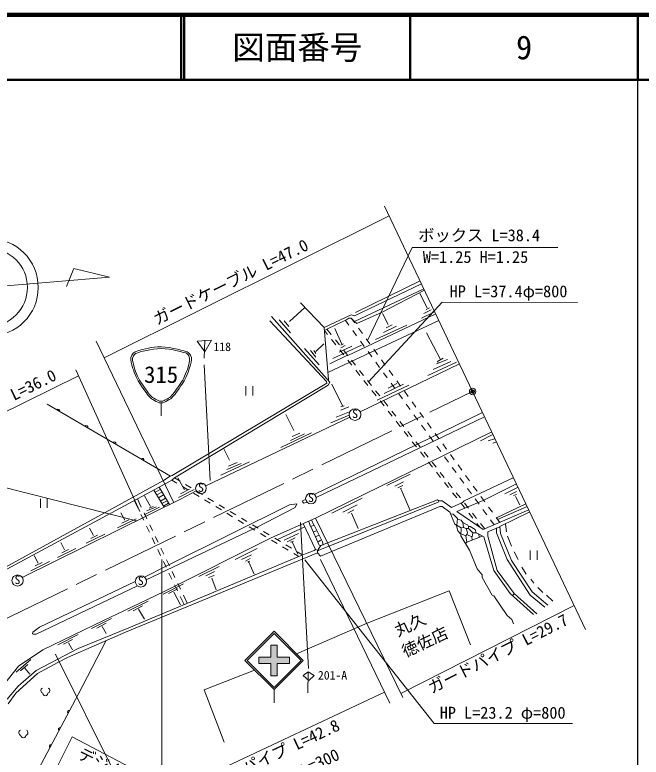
# Model space of a CAD drawing. Units: millimetres, scale not verified. Extents: x 40000 to 680000, y 20000 to 380000.
# Drawn here: x 483184 to 579500, y 265910 to 380000 of the extents above; entities that cross this region are included whole.
import ezdxf
from ezdxf.enums import TextEntityAlignment as Align

# ---------------------------------------------------------------- set-up
doc = ezdxf.new("R2010")
doc.units = ezdxf.units.MM
doc.header["$LTSCALE"] = 1000
doc.header["$PDMODE"] = 32
doc.header["$PDSIZE"] = 500
doc.linetypes.add('CHAIN', pattern=[18.5, 12, -1.5, 3.5, -1.5])
for name, color, linetype, lineweight in [('M-BGD', 7, 'Continuous', 13), ('M-BMK', 2, 'CHAIN', 13), ('M-BMK-SRVR', 3, 'Continuous', 13), ('M-STR-HTXT', 7, 'Continuous', 13), ('M-STR-STRC', 7, 'Continuous', 13), ('M-TTL', 2, 'Continuous', 140), ('M-TTL-BAND', 7, 'Continuous', 25), ('M-TTL-LINE', 7, 'Continuous', 50)]:
    doc.layers.add(name, color=color, linetype=linetype, lineweight=lineweight)
for name, color, linetype in [('M-BMK-HTXT', 7, 'Continuous'), ('M-OTRS', 6, 'Continuous'), ('M-TTL-TXT', 7, 'Continuous')]:
    doc.layers.add(name, color=color, linetype=linetype)
doc.styles.add('ＭＳ ゴシック', font='')
doc.styles.get('ＭＳ ゴシック').set_extended_font_data('MS Gothic')

msp = doc.modelspace()

# ---------------------------------------------------------------- hatches: boundary and pattern name
at = {"layer": 'M-STR-STRC'}
msp.add_hatch(color=256, dxfattribs=at).paths.add_polyline_path([(520686, 281284), (522547, 281284), (522547, 283144), (523547, 283144), (523547, 281284), (525406, 281284), (525406, 280284), (523546, 280284), (523546, 278424), (522546, 278424), (522546, 280284), (520686, 280284)])

# ---------------------------------------------------------------- linework, layer by layer
at = {"layer": 'M-BGD'}
for p, q in [((545518, 339100), (535585, 334236)), ((545738, 338638), (535416, 333728)), ((546081, 337914), (535416, 332881)), ((546200, 337664), (539649, 334321)), ((545474, 337184), (546597, 334976)), ((527119, 335760), (530759, 331950)), ((527796, 334998), (525425, 332881)), ((539649, 334321), (535755, 332543)), ((547608, 334321), (545745, 333389)), ((546059, 334118), (547229, 334680)), ((546449, 334711), (546964, 334984)), ((522631, 333643), (531606, 323568)), ((534908, 333897), (530759, 331950)), ((534569, 333389), (534061, 333051)), ((547919, 334045), (534400, 327632)), ((534908, 333389), (534569, 333389)), ((535416, 333728), (534908, 333897)), ((534908, 333389), (535446, 332650)), ((540618, 332382), (539740, 334085)), ((522377, 332966), (531098, 323653)), ((523817, 333135), (525595, 331103)), ((524579, 332966), (525341, 332119)), ((531183, 331696), (533807, 332966)), ((548404, 333022), (531437, 325092)), ((533807, 332966), (534061, 333051)), ((534012, 333034), (534561, 332281)), ((535755, 332543), (535416, 332881)), ((543459, 332289), (538633, 330087)), ((539863, 331171), (541881, 332136)), ((540284, 331891), (541232, 332365)), ((530759, 331950), (531437, 323907)), ((530799, 331484), (530794, 331539)), ((531183, 331696), (530799, 331484)), ((531285, 330869), (530799, 331484)), ((531850, 330852), (531183, 331696)), ((532368, 331781), (533469, 329410)), ((535149, 331472), (535738, 330664)), ((536035, 331841), (536623, 331033)), ((546507, 331103), (548624, 327039)), ((532525, 329300), (531905, 330084)), ((533090, 329283), (532470, 330067)), ((536326, 329855), (536915, 329047)), ((537211, 330224), (537800, 329416)), ((527711, 328733), (529997, 326193)), ((530726, 329456), (529456, 328271)), ((536517, 329241), (532065, 327170)), ((535022, 329053), (533045, 328140)), ((533708, 329440), (533299, 329241)), ((533299, 328817), (533977, 329156)), ((538388, 328607), (538977, 327799)), ((528643, 328394), (529489, 327378)), ((529151, 328394), (529487, 327966)), ((534231, 327632), (531606, 326362)), ((533766, 327731), (533145, 328515)), ((534331, 327714), (533711, 328498)), ((534400, 327632), (534231, 327632)), ((537503, 328238), (538091, 327430)), ((535006, 326162), (534386, 326946)), ((535571, 326145), (534951, 326929)), ((551571, 326354), (536284, 319006)), ((538680, 326621), (539268, 325813)), ((539565, 326990), (540154, 326181)), ((551079, 326616), (546677, 324584)), ((550233, 326701), (547523, 325515)), ((549725, 327039), (548031, 326362)), ((549047, 327209), (548201, 326701)), ((548201, 326701), (548285, 326531)), ((536246, 324593), (535626, 325377)), ((536811, 324576), (536191, 325360)), ((540742, 325373), (541330, 324564)), ((492992, 324520), (463435, 309973)), ((539857, 325004), (540445, 324195)), ((531183, 323399), (507391, 309175)), ((531352, 323060), (507730, 308836)), ((518712, 322914), (518712, 321514)), ((519762, 321514), (519762, 322914)), ((531098, 323653), (531183, 323399)), ((531606, 323568), (531352, 323060)), ((533553, 319927), (531945, 323229)), ((537487, 323024), (536866, 323809)), ((538052, 323007), (537432, 323792)), ((543798, 323060), (538887, 320774)), ((542951, 323229), (539988, 321790)), ((541935, 323314), (540581, 322637)), ((541034, 323387), (541622, 322578)), ((541919, 323756), (542507, 322947)), ((538727, 321455), (538107, 322240)), ((539292, 321438), (538672, 322223)), ((542210, 321770), (542799, 320961)), ((543096, 322139), (543684, 321330)), ((539967, 319886), (539347, 320671)), ((540533, 319869), (539912, 320654)), ((507136, 309111), (488172, 320181)), ((533299, 319758), (533807, 319927)), ((534569, 319758), (533299, 319250)), ((543387, 320153), (543976, 319344)), ((544273, 320522), (544861, 319713)), ((524833, 318573), (526103, 316117)), ((554974, 318827), (529234, 306297)), ((534600, 318466), (531775, 317303)), ((534654, 318996), (532622, 318149)), ((541208, 318317), (540587, 319102)), ((541773, 318300), (541153, 319085)), ((544564, 318536), (545153, 317727)), ((545450, 318905), (546038, 318096)), ((534690, 318163), (512534, 307600)), ((555313, 318149), (529525, 305809)), ((542448, 316748), (541828, 317533)), ((543013, 316731), (542393, 317516)), ((546626, 317287), (547215, 316479)), ((545741, 316918), (546329, 316110)), ((528812, 315779), (524071, 313493)), ((527711, 315609), (525595, 314593)), ((527034, 315694), (525849, 315186)), ((556413, 315863), (529405, 302655)), ((543688, 315179), (543068, 315964)), ((544254, 315162), (543633, 315947)), ((546918, 315301), (547506, 314493)), ((547803, 315670), (548392, 314862)), ((556583, 315440), (554805, 314509)), ((544929, 313610), (544308, 314395)), ((545494, 313593), (544874, 314378)), ((548980, 314053), (549569, 313245)), ((556921, 314847), (555990, 314509)), ((557175, 314339), (556667, 314170)), ((515265, 313408), (516197, 311545)), ((546169, 312042), (545549, 312826)), ((546734, 312025), (546114, 312809)), ((548095, 313684), (548683, 312876)), ((549272, 312067), (549860, 311259)), ((550157, 312436), (550745, 311628)), ((519245, 311291), (514842, 309259)), ((517975, 311037), (515773, 310106)), ((517382, 311207), (516027, 310614)), ((547409, 310473), (546789, 311257)), ((547975, 310456), (547354, 311240)), ((550448, 310450), (551037, 309642)), ((551334, 310819), (551922, 310010)), ((543967, 309429), (540411, 307651)), ((548650, 308904), (548029, 309688)), ((549215, 308887), (548595, 309671)), ((552511, 309202), (553099, 308393)), ((507307, 308497), (505359, 307397)), ((507053, 309090), (506037, 308413)), ((507391, 309175), (507053, 309090)), ((507730, 308836), (507307, 308497)), ((507307, 308497), (508089, 308027)), ((507730, 308836), (508592, 308317)), ((509267, 306996), (508230, 308838)), ((542951, 308243), (541597, 307566)), ((549890, 307335), (549270, 308119)), ((550455, 307318), (549835, 308102)), ((551625, 308833), (552214, 308024)), ((552265, 305280), (559800, 308836)), ((505359, 307397), (479536, 293511)), ((510672, 307012), (508331, 305795)), ((508667, 306396), (510055, 307082)), ((508946, 307511), (509803, 306995)), ((509449, 307802), (510306, 307286)), ((510765, 307051), (510672, 307012)), ((542867, 307651), (542105, 307312)), ((542463, 307158), (542632, 307242)), ((542613, 307058), (543967, 303841)), ((552802, 307216), (553391, 306407)), ((553688, 307585), (554276, 306776)), ((560308, 307905), (555228, 305365)), ((558530, 306381), (560562, 307397)), ((503137, 306088), (504063, 304437)), ((511085, 306831), (508746, 305619)), ((510659, 306480), (511516, 305964)), ((511162, 306771), (512019, 306255)), ((551130, 305766), (550510, 306550)), ((551696, 305749), (551075, 306533)), ((554864, 305968), (555453, 305159)), ((560308, 306719), (559292, 306211)), ((560308, 306296), (559885, 306127)), ((560155, 305982), (560829, 304706)), ((508746, 305619), (484320, 293533)), ((487113, 305630), (487113, 304230)), ((488163, 304230), (488163, 305630)), ((501552, 305343), (502140, 304114)), ((502027, 305598), (502626, 304346)), ((525425, 304687), (506968, 295543)), ((512373, 305449), (513230, 304933)), ((512876, 305739), (513733, 305224)), ((514590, 304708), (515447, 304193)), ((526526, 304857), (525425, 304687)), ((526272, 304264), (526526, 304857)), ((527482, 305341), (527412, 305170)), ((527412, 305170), (527607, 304936)), ((527909, 305529), (527482, 305341)), ((527607, 304936), (528129, 305090)), ((529828, 297660), (548285, 305111)), ((530251, 298422), (548201, 305449)), ((536601, 305703), (531945, 303417)), ((535839, 304687), (533638, 303587)), ((548201, 305449), (548370, 305280)), ((548285, 305111), (548370, 305280)), ((548370, 305280), (548878, 305280)), ((548878, 305280), (550317, 304264)), ((550317, 304264), (552011, 305026)), ((555228, 305365), (551164, 303671)), ((552371, 304197), (551750, 304981)), ((552011, 305026), (552265, 305280)), ((552936, 304180), (552316, 304964)), ((553979, 305599), (554567, 304790)), ((561773, 304869), (560805, 304392)), ((505426, 304309), (503053, 303149)), ((503473, 303793), (504912, 304385)), ((504446, 304437), (503854, 304183)), ((514087, 304418), (514944, 303902)), ((516303, 303677), (517160, 303162)), ((520345, 301216), (526272, 304264)), ((548539, 304433), (530167, 296813)), ((535331, 303925), (534400, 303417)), ((548878, 304433), (548539, 304433)), ((550063, 303587), (548878, 304433)), ((550825, 301724), (550063, 303587)), ((551164, 303671), (555228, 300877)), ((555156, 303982), (555744, 303173)), ((556041, 304351), (556630, 303542)), ((562212, 303944), (556752, 301555)), ((560562, 304264), (557247, 302694)), ((561969, 304456), (557426, 302447)), ((562374, 303603), (557768, 301385)), ((560805, 304392), (560562, 304264)), ((498965, 301158), (501818, 302551)), ((500074, 302340), (499477, 303475)), ((499653, 301895), (500694, 302399)), ((502572, 303212), (503003, 302310)), ((503058, 303444), (503490, 302542)), ((515800, 303386), (516657, 302871)), ((517514, 302355), (518371, 301840)), ((518017, 302646), (518874, 302130)), ((529405, 302655), (522716, 299692)), ((528812, 302401), (529151, 301555)), ((534950, 303422), (535966, 301051)), ((550148, 303333), (550571, 303248)), ((550571, 303248), (551249, 302571)), ((551249, 302571), (551164, 301555)), ((551249, 302486), (551841, 302317)), ((553611, 302628), (552991, 303412)), ((554176, 302611), (553556, 303395)), ((556333, 302365), (556881, 301611)), ((557218, 302734), (557756, 301994)), ((503435, 301408), (503867, 300506)), ((503922, 301640), (504353, 300738)), ((519228, 301324), (520085, 300808)), ((519731, 301615), (520588, 301099)), ((520007, 301047), (520345, 301216)), ((527796, 301301), (523563, 299353)), ((527542, 301809), (529405, 297829)), ((528389, 302147), (528643, 301385)), ((528643, 301385), (528727, 301385)), ((528727, 301385), (529151, 301555)), ((528727, 301385), (529997, 298507)), ((529151, 301555), (529235, 301555)), ((529235, 301555), (530505, 299015)), ((551841, 301131), (550825, 301724)), ((551164, 301555), (551079, 301470)), ((551079, 301470), (551333, 300708)), ((551841, 302317), (552095, 301978)), ((551841, 301131), (552180, 301216)), ((552095, 301978), (552180, 301216)), ((552095, 301978), (552857, 301555)), ((552180, 301216), (552603, 301047)), ((552857, 301555), (552942, 301385)), ((552942, 301385), (552942, 301047)), ((553196, 301385), (552942, 301385)), ((553958, 300877), (553196, 301385)), ((554717, 301228), (554231, 301843)), ((555464, 300982), (554796, 301826)), ((555228, 300877), (556752, 301555)), ((557768, 301301), (555905, 300539)), ((557768, 301385), (557853, 300285)), ((558615, 301724), (558784, 300539)), ((494167, 298784), (497019, 300177)), ((495276, 299966), (494679, 301101)), ((503387, 293161), (520007, 301047)), ((520941, 300293), (521798, 299777)), ((521444, 300584), (522301, 300068)), ((526780, 300285), (524579, 299269)), ((529574, 300708), (529066, 300539)), ((551333, 300708), (551672, 300285)), ((551672, 300285), (552519, 299946)), ((551841, 301131), (551757, 299946)), ((552688, 300115), (552519, 299946)), ((552603, 301047), (552942, 301047)), ((552603, 301047), (552773, 300454)), ((552773, 300454), (552688, 300115)), ((553450, 299777), (552688, 300115)), ((552942, 301047), (553619, 300369)), ((553619, 300369), (553535, 299777)), ((553619, 300369), (554127, 300369)), ((554127, 300369), (553958, 300877)), ((554127, 300369), (555059, 299946)), ((554466, 300285), (554635, 299692)), ((555905, 300539), (555905, 299861)), ((557260, 301131), (557260, 300369)), ((557260, 300369), (558869, 296305)), ((557853, 300285), (559546, 296136)), ((494854, 299521), (495896, 300024)), ((504299, 299604), (504731, 298702)), ((504785, 299836), (505217, 298934)), ((506037, 291310), (522716, 299692)), ((522655, 299262), (523512, 298746)), ((523158, 299552), (524015, 299037)), ((526272, 299607), (525087, 299015)), ((526018, 299099), (525595, 298930)), ((525849, 299015), (526693, 297113)), ((529913, 300031), (529405, 299777)), ((530251, 299269), (529828, 299015)), ((530505, 299015), (530590, 298507)), ((551757, 299946), (553111, 297745)), ((552434, 298676), (552688, 298930)), ((552519, 299946), (552688, 298930)), ((552688, 298930), (555059, 299861)), ((553535, 299777), (553450, 299777)), ((553450, 299777), (553535, 299269)), ((555059, 299946), (555059, 299861)), ((555059, 299861), (555313, 299777)), ((555313, 299777), (556837, 294612)), ((555905, 299861), (557345, 294612)), ((558953, 299861), (559546, 298337)), ((489727, 296587), (492579, 297980)), ((490836, 297769), (490239, 298904)), ((490415, 297325), (491456, 297828)), ((505162, 297801), (505594, 296899)), ((505649, 298032), (506081, 297130)), ((520430, 297999), (517043, 296305)), ((524369, 298231), (525226, 297715)), ((524872, 298521), (525729, 298006)), ((529405, 297829), (529235, 297660)), ((529828, 297660), (529405, 297829)), ((530251, 298422), (529828, 297829)), ((529828, 297829), (529828, 297660)), ((529997, 298507), (530251, 298422)), ((486752, 295749), (486155, 296884)), ((500703, 285807), (526865, 296729)), ((529743, 297321), (505783, 287415)), ((519583, 296983), (518059, 296305)), ((526082, 297199), (526865, 296729)), ((526585, 297490), (527447, 296971)), ((526865, 296729), (527881, 297152)), ((529235, 297660), (527881, 297152)), ((529743, 297575), (529828, 297660)), ((529743, 297321), (529743, 297575)), ((530167, 296813), (529743, 297321)), ((553111, 297745), (554297, 294866)), ((559969, 297491), (560562, 296305)), ((562444, 297657), (562444, 296257)), ((563494, 296257), (563494, 297657)), ((485643, 294567), (488496, 295959)), ((486331, 295304), (487372, 295807)), ((506026, 295997), (506458, 295095)), ((506968, 295543), (506375, 295205)), ((506512, 296228), (506944, 295326)), ((518652, 296051), (519362, 296465)), ((518991, 295882), (519284, 296039)), ((519160, 295882), (519981, 294016)), ((527796, 296221), (547693, 271075)), ((540835, 274207), (530167, 296305)), ((558869, 296305), (562425, 290802)), ((559546, 296136), (562763, 291310)), ((506375, 295205), (503114, 293574)), ((507376, 294424), (507808, 293522)), ((514588, 295205), (511455, 293681)), ((513911, 294443), (512556, 293765)), ((554297, 294866), (555059, 293935)), ((556837, 294612), (559377, 291056)), ((557345, 294612), (559969, 291056)), ((561155, 295120), (561832, 294019)), ((506890, 294193), (507321, 293291)), ((513826, 293850), (512979, 293511)), ((513457, 293426), (514134, 291648)), ((555059, 293935), (555059, 293511)), ((555059, 293511), (556583, 290802)), ((562509, 293257), (563017, 292665)), ((486479, 284791), (502047, 292229)), ((486987, 285891), (501705, 292912)), ((505985, 290969), (509098, 292537)), ((507753, 292389), (508185, 291487)), ((508239, 292620), (508671, 291718)), ((506037, 291310), (500025, 288431)), ((506839, 291051), (508255, 291800)), ((507647, 291273), (508648, 289327)), ((549979, 291479), (537363, 286484)), ((553281, 283182), (549979, 291479)), ((559377, 291056), (562933, 287839)), ((559969, 291056), (559715, 290717)), ((559969, 291056), (563441, 287923)), ((562763, 291310), (565134, 289278)), ((563610, 291987), (564372, 291225)), ((500551, 288336), (503664, 289904)), ((508617, 290585), (509205, 289356)), ((509103, 290816), (509703, 289564)), ((556583, 290802), (556837, 290717)), ((556837, 290717), (558869, 287669)), ((562425, 290802), (564711, 288939)), ((564965, 290802), (565896, 289871)), ((501405, 288418), (502821, 289166)), ((500025, 288431), (496808, 286907)), ((502213, 288640), (503107, 287105)), ((558869, 287669), (559631, 287077)), ((496808, 286907), (487495, 282420)), ((494957, 285672), (498070, 287240)), ((495811, 285754), (497227, 286503)), ((505783, 287415), (500195, 285129)), ((537363, 286484), (526521, 281809)), ((559631, 287077), (559885, 286399)), ((486987, 285891), (485971, 285129)), ((500703, 285807), (492913, 282589)), ((496619, 285976), (497204, 284900)), ((485971, 285129), (485886, 284875)), ((485886, 284875), (486055, 284791)), ((486055, 284791), (486479, 284791)), ((489793, 283184), (492906, 284752)), ((500195, 285129), (491305, 281235)), ((490647, 283266), (492063, 284015)), ((491455, 283488), (492040, 282412)), ((487495, 282420), (483769, 279880)), ((492913, 282589), (486479, 279203)), ((483363, 278971), (485656, 280906)), ((489442, 281743), (501880, 256758)), ((489781, 280473), (491305, 281235)), ((483769, 279880), (480637, 275985)), ((484065, 279166), (485180, 280134)), ((484705, 279572), (485492, 278690)), ((486648, 278779), (489781, 280473)), ((483346, 275731), (486648, 278779)), ((486479, 279203), (483685, 276832)), ((520056, 279274), (512302, 276239)), ((483685, 276832), (481991, 274800)), ((512302, 276239), (515350, 268196)), ((482161, 274123), (483346, 275731)), ((540008, 275921), (501390, 257742)), ((547693, 271075), (568920, 271075)), ((487410, 259814), (491982, 269043)), ((491982, 269043), (505275, 262100))]:
    msp.add_line(p, q, dxfattribs=at)
for centre, radius in [((535496, 318568), 902), ((511803, 307227), 820), ((528719, 305659), 820), ((483603, 293060), 859), ((502564, 292914), 859)]:
    msp.add_circle(centre, radius, dxfattribs=at)
for centre, radius, start, end in [((489835, 319145), 256, 342.40516, 137.04439), ((494153, 316625), 256, 342.40516, 137.04439), ((498471, 314104), 256, 342.40516, 137.04439), ((502789, 311583), 256, 342.40516, 137.04439), ((487593, 276148), 419, 113.44836, 257.2818), ((488155, 276148), 419, 282.7182, 66.55164), ((487874, 275717), 374, 176.52859, 3.47141), ((484223, 269671), 419, 113.44836, 257.2818), ((484504, 269240), 374, 176.52859, 3.47141), ((484785, 269671), 419, 282.7182, 66.55164)]:
    msp.add_arc(centre, radius, start, end, dxfattribs=at)
at = {"layer": 'M-BMK'}
msp.add_line((463829, 278454), (553587, 322108), dxfattribs=at)
at = {"layer": 'M-BMK-SRVR'}
for p, q in [((553587, 322108), (540050, 350614)), ((570950, 285544), (553587, 322108))]:
    msp.add_line(p, q, dxfattribs=at)
msp.add_circle((553587, 322108), 500, dxfattribs=at)
msp.add_point((553587, 322108), dxfattribs=at)
at = {"layer": 'M-OTRS'}
msp.add_point((553587, 322108), dxfattribs=at)
at = {"layer": 'M-STR-HTXT'}
for p, q in [((540770, 349098), (496935, 327272)), ((544306, 344227), (537413, 329947)), ((566686, 344227), (544306, 344227)), ((548878, 335845), (537591, 323589)), ((569710, 335781), (548878, 335845)), ((534908, 333389), (535416, 332881)), ((495707, 329833), (507561, 305111)), ((502396, 303671), (492570, 325453)), ((506037, 308413), (478595, 293377)), ((504542, 306957), (506139, 304329)), ((505553, 307073), (504748, 306618)), ((505359, 307397), (506955, 304733)), ((505803, 306656), (505000, 306204)), ((506068, 306213), (505268, 305762)), ((506374, 305702), (505578, 305253)), ((506601, 305324), (505807, 304876)), ((506827, 304947), (506035, 304500)), ((529405, 302655), (542867, 275054)), ((505786, 296271), (505783, 252194)), ((542567, 275669), (569216, 289194)), ((497246, 283838), (492915, 275524)), ((492915, 275524), (484795, 260241))]:
    msp.add_line(p, q, dxfattribs=at)
for centre in [(491557, 272849), (490149, 270199), (488742, 267550)]:
    msp.add_arc(centre, 256, 74.69877, 229.338, dxfattribs=at)
at = {"layer": 'M-STR-STRC'}
for p, q in [((492243, 341034), (491120, 338251)), ((497744, 339673), (492243, 341034)), ((464825, 336972), (497744, 339673)), ((513403, 330003), (511201, 329833)), ((511201, 329833), (512387, 328225)), ((512387, 330003), (512302, 327209)), ((512387, 328225), (513403, 330003)), ((512302, 326193), (513233, 308413)), ((505680, 320357), (505680, 318357)), ((454898, 314085), (501914, 302239)), ((527119, 301978), (528331, 279516)), ((518546, 280784), (523046, 285284)), ((527546, 280784), (523046, 285284)), ((518899, 280784), (523046, 284931)), ((527192, 280784), (523046, 284931)), ((522547, 283144), (523547, 283144)), ((522547, 283144), (522547, 281284)), ((523547, 283144), (523547, 281284)), ((518546, 280784), (523046, 276284)), ((518899, 280784), (523046, 276637)), ((520686, 281284), (520686, 280284)), ((520686, 281284), (522547, 281284)), ((523046, 276637), (527192, 280784)), ((523046, 276284), (527546, 280784)), ((523547, 281284), (525406, 281284)), ((525406, 281284), (525406, 280284)), ((520686, 280284), (522546, 280284)), ((522546, 280284), (522546, 278424)), ((523546, 280284), (525406, 280284)), ((523546, 280284), (523546, 278424)), ((522546, 278424), (523546, 278424)), ((527542, 278441), (528304, 279033)), ((528389, 277679), (527542, 278441)), ((528304, 279033), (528219, 275816)), ((528304, 279033), (529235, 278441)), ((529235, 278441), (528389, 277679)), ((523046, 276284), (523046, 274284))]:
    msp.add_line(p, q, dxfattribs=at)
for centre, radius in [((479280, 338116), 7500), ((479122, 338112), 6000)]:
    msp.add_circle(centre, radius, dxfattribs=at)
for points, knots in [([(501680, 328214), (503380, 328743), (504091, 328969), (505680, 328962), (507270, 328956), (509442, 328287), (509680, 328214)], [0, 0, 0, 0, 1, 1, 1, 2, 2, 2, 2]), ([(501778, 327975), (502515, 328205), (504129, 328708), (505680, 328708), (507231, 328708), (509344, 328056), (509582, 327982)], [0, 0, 0, 0, 1, 1, 1, 2, 2, 2, 2]), ([(501680, 328214), (501444, 328067), (501332, 327945), (501180, 327714), (500859, 327224), (501046, 326789), (501180, 326214)], [0, 0, 0, 0, 1, 1, 1, 2, 2, 2, 2]), ([(501774, 327979), (501719, 327931), (501540, 327773), (501430, 327610), (501143, 327184), (501362, 326471), (501417, 326293)], [0, 0, 0, 0, 1, 1, 1, 2, 2, 2, 2]), ([(509584, 327982), (509639, 327933), (509819, 327775), (509930, 327610), (510218, 327183), (509998, 326470), (509942, 326291)], [0, 0, 0, 0, 1, 1, 1, 2, 2, 2, 2]), ([(509680, 328214), (509917, 328067), (510029, 327945), (510180, 327714), (510501, 327224), (510315, 326789), (510180, 326214)], [0, 0, 0, 0, 1, 1, 1, 2, 2, 2, 2]), ([(501180, 326214), (501360, 325515), (501448, 325286), (501680, 324714), (502109, 323659), (502418, 323305), (503180, 322214)], [0, 0, 0, 0, 1, 1, 1, 2, 2, 2, 2]), ([(501417, 326293), (501594, 325606), (501681, 325381), (501909, 324819), (502333, 323774), (502640, 323423), (503395, 322342)], [0, 0, 0, 0, 1, 1, 1, 2, 2, 2, 2]), ([(509943, 326293), (509766, 325606), (509680, 325381), (509452, 324819), (509028, 323774), (508721, 323423), (507966, 322342)], [0, 0, 0, 0, 1, 1, 1, 2, 2, 2, 2]), ([(510180, 326214), (510000, 325515), (509913, 325286), (509680, 324714), (509252, 323659), (508943, 323305), (508180, 322214)], [0, 0, 0, 0, 1, 1, 1, 2, 2, 2, 2]), ([(503180, 322214), (503730, 321487), (503939, 321085), (504680, 320714), (505051, 320528), (505266, 320357), (505680, 320357), (506095, 320357), (506310, 320528), (506680, 320714), (507421, 321085), (507631, 321487), (508180, 322214)], [0, 0, 0, 0, 1, 1, 1, 2, 2, 2, 3, 3, 3, 4, 4, 4, 4]), ([(503357, 322391), (503892, 321683), (504092, 321283), (504817, 320930), (505139, 320774), (505322, 320623), (505680, 320623), (506038, 320623), (506222, 320774), (506543, 320930), (507269, 321283), (507469, 321683), (508004, 322391)], [0, 0, 0, 0, 1, 1, 1, 2, 2, 2, 3, 3, 3, 4, 4, 4, 4])]:
    msp.add_open_spline(points, degree=3, knots=knots, dxfattribs=at)
at = {"layer": 'M-TTL'}
msp.add_line((680000, 380000), (40000, 380000), dxfattribs=at)
at = {"layer": 'M-TTL-BAND'}
msp.add_line((579000, 20000), (579000, 370000), dxfattribs=at)
at = {"layer": 'M-TTL-LINE'}
for p, q in [((508747, 380000), (508747, 370000)), ((509247, 380000), (509247, 370000)), ((543997, 380000), (543997, 370000)), ((579000, 380000), (579000, 370000)), ((40000, 370000), (680000, 370000))]:
    msp.add_line(p, q, dxfattribs=at)

# ---------------------------------------------------------------- texts
at = {"layer": 'M-BGD', "style": 'ＭＳ ゴシック'}
for p in [(535048, 317635), (511348, 306292), (528263, 304724), (483136, 292113), (502097, 291967)]:
    msp.add_text('S', height=1320, dxfattribs=at).set_placement(p, align=Align.BOTTOM_LEFT)
for s, rotation, p in [('丸久', 25.245, (542320, 283899)), ('徳佐店', 25.245, (543465, 280709)), ('デジタル', 333.9, (492440, 265334))]:
    msp.add_text(s, height=1833, rotation=rotation, dxfattribs=at).set_placement(p, align=Align.BOTTOM_LEFT)
at = {"layer": 'M-BMK-HTXT', "style": 'ＭＳ ゴシック'}
msp.add_text('HP L=37.4φ=800', height=1833, dxfattribs=at).set_placement((550053, 336038), align=Align.BOTTOM_LEFT)
at = {"layer": 'M-STR-HTXT', "style": 'ＭＳ ゴシック'}
for s, p in [('ボックス L=38.4', (545223, 344658)), ('W=1.25 H=1.25', (545925, 341320)), ('HP L=23.2 φ=800', (548523, 271270))]:
    msp.add_text(s, height=1833, dxfattribs=at).set_placement(p, align=Align.BOTTOM_LEFT)
for s, rotation, p in [('ガードケーブル L=47.0', 26.469, (505293, 331799)), ('ガードケーブル L=36.0', 26.206, (466482, 311892)), ('ガードパイプ L=29.7', 26.907, (547548, 275146)), ('ガードパイプ L=42.8', 25.208, (512094, 259543)), ('ヒューム管 L=19.6 φ=300', 24.45, (506809, 252982))]:
    msp.add_text(s, height=1833, rotation=rotation, dxfattribs=at).set_placement(p, align=Align.BOTTOM_LEFT)
at = {"layer": 'M-STR-STRC', "style": 'ＭＳ ゴシック'}
for s, p in [('118', (513731, 327929)), ('201-A', (529796, 277446))]:
    msp.add_text(s, height=1320, dxfattribs=at).set_placement(p, align=Align.BOTTOM_LEFT)
msp.add_text('315', height=2566, dxfattribs=at).set_placement((505680, 324714), align=Align.MIDDLE_CENTER)
at = {"layer": 'M-TTL-TXT', "style": 'ＭＳ ゴシック'}
for s, p in [('図面番号', (526622, 375000)), ('9', (561497, 375000))]:
    msp.add_text(s, height=3666, dxfattribs=at).set_placement(p, align=Align.MIDDLE_CENTER)

doc.saveas('drawing.dxf')
